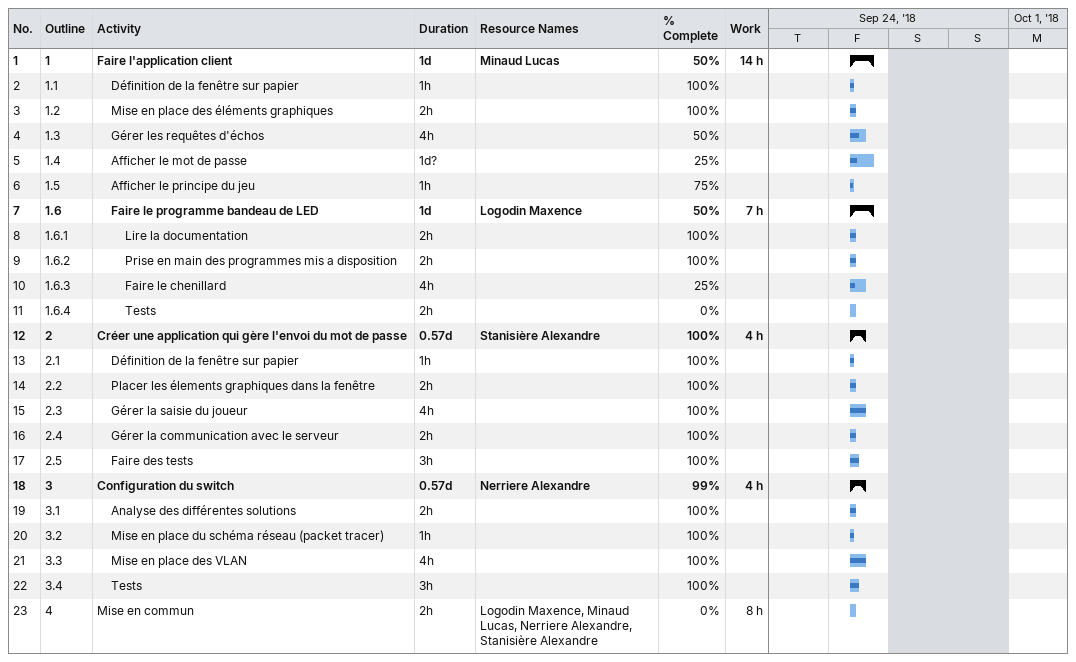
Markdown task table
| ID | WBS | Task | Duration | Start | Finish | Resources | % complete | Work (h) |
|---|---|---|---|---|---|---|---|---|
| 1 | 1 | **Faire l'application client** | 1d | 2018-09-28 | 2018-09-28 | Minaud Lucas | 50 | 14 |
| 2 | 1.1 | Définition de la fenêtre sur papier | 1h | 2018-09-28 | 2018-09-28 |  | 100 |  |
| 3 | 1.2 | Mise en place des éléments graphiques | 2h | 2018-09-28 | 2018-09-28 |  | 100 |  |
| 4 | 1.3 | Gérer les requêtes d'échos | 4h | 2018-09-28 | 2018-09-28 |  | 50 |  |
| 5 | 1.4 | Afficher le mot de passe | 1d? | 2018-09-28 | 2018-09-28 |  | 25 |  |
| 6 | 1.5 | Afficher le principe du jeu | 1h | 2018-09-28 | 2018-09-28 |  | 75 |  |
| 7 | 1.6 | **Faire le programme bandeau de LED** | 1d | 2018-09-28 | 2018-09-28 | Logodin Maxence | 50 | 7 |
| 8 | 1.6.1 | Lire la documentation | 2h | 2018-09-28 | 2018-09-28 |  | 100 |  |
| 9 | 1.6.2 | Prise en main des programmes mis a disposition | 2h | 2018-09-28 | 2018-09-28 |  | 100 |  |
| 10 | 1.6.3 | Faire le chenillard | 4h | 2018-09-28 | 2018-09-28 |  | 25 |  |
| 11 | 1.6.4 | Tests | 2h | 2018-09-28 | 2018-09-28 |  | 0 |  |
| 12 | 2 | **Créer une application qui gère l'envoi du mot de passe** | 0.57d | 2018-09-28 | 2018-09-28 | Stanisière Alexandre | 100 | 4 |
| 13 | 2.1 | Définition de la fenêtre sur papier | 1h | 2018-09-28 | 2018-09-28 |  | 100 |  |
| 14 | 2.2 | Placer les élements graphiques dans la fenêtre | 2h | 2018-09-28 | 2018-09-28 |  | 100 |  |
| 15 | 2.3 | Gérer la saisie du joueur | 4h | 2018-09-28 | 2018-09-28 |  | 100 |  |
| 16 | 2.4 | Gérer la communication avec le serveur | 2h | 2018-09-28 | 2018-09-28 |  | 100 |  |
| 17 | 2.5 | Faire des tests | 3h | 2018-09-28 | 2018-09-28 |  | 100 |  |
| 18 | 3 | **Configuration du switch** | 0.57d | 2018-09-28 | 2018-09-28 | Nerriere Alexandre | 99 | 4 |
| 19 | 3.1 | Analyse des différentes solutions | 2h | 2018-09-28 | 2018-09-28 |  | 100 |  |
| 20 | 3.2 | Mise en place du schéma réseau (packet tracer) | 1h | 2018-09-28 | 2018-09-28 |  | 100 |  |
| 21 | 3.3 | Mise en place des VLAN | 4h | 2018-09-28 | 2018-09-28 |  | 100 |  |
| 22 | 3.4 | Tests | 3h | 2018-09-28 | 2018-09-28 |  | 100 |  |
| 23 | 4 | Mise en commun | 2h | 2018-09-28 | 2018-09-28 | Logodin Maxence, Minaud Lucas, Nerriere Alexandre, Stanisière Alexandre | 0 | 8 |
